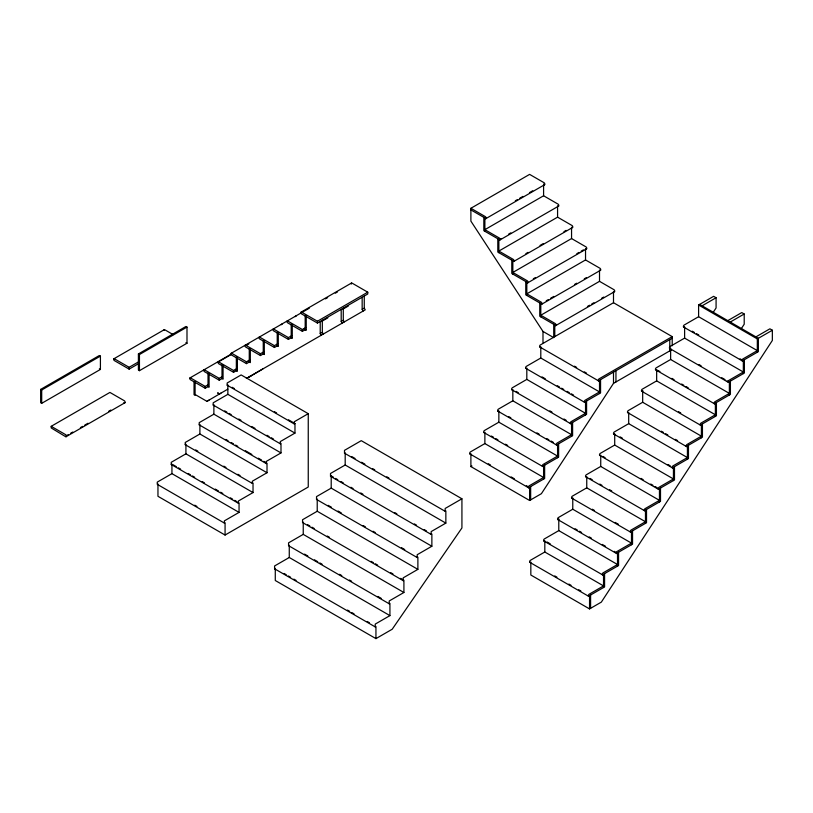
<?xml version="1.0" encoding="UTF-8"?>
<svg xmlns="http://www.w3.org/2000/svg" width="813" height="813" viewBox="0 0 813 813"><rect width="100%" height="100%" fill="white"/><g stroke="black" fill="none" stroke-linecap="round" stroke-linejoin="round"><path stroke-width="1.22" d="M671.406 349.936L613.5 383.37L541.397 493.684L529.609 500.483L470.89 466.581L470.89 453.674M713.306 312.202L716.08 307.964L716.08 297.741L713.631 296.328L698.601 305.007L698.601 316.714L757.32 350.616L742.818 358.99A1.27 0.732 -60 0 0 742.117 360.403A1.27 0.732 -60 0 0 742.818 361.002L743.336 360.708M741.446 328.452L744.21 324.214L744.21 313.991L741.771 312.578L727.787 320.647M195.09 394.498L206.929 401.337L220.892 393.167M262.833 368.95L248.869 377.12L250.973 375.911M40.65 389.407L99.369 355.505L100.416 356.104L100.416 369.427L41.697 403.329L40.65 402.72L40.65 389.407L41.697 390.006L100.416 356.104M113.891 358.777L164.226 329.712M138.403 353.929L185.933 326.48L186.99 327.09L186.99 343.228L139.45 370.677L138.403 370.067L138.403 353.929L139.45 354.529L186.99 327.09M138.972 363.431L129.125 369.122L114.45 360.647A1.108 0.64 60 0 1 113.657 359.285A1.108 0.64 60 0 1 114.45 358.828L129.125 367.303L138.972 361.612M51.189 426.327L65.701 434.701A1.27 0.732 60 0 1 66.402 436.114A1.27 0.732 60 0 1 65.701 436.723L51.189 427.943L51.189 426.327L109.918 392.425L124.419 400.799A1.27 0.732 60 0 1 125.121 402.211A1.27 0.732 60 0 1 124.419 402.821L123.891 402.516M66.26 435.788L68.434 434.538M70.609 433.278L72.784 432.028M80.396 427.628L82.57 426.378M84.745 425.118L88.007 423.238M108.668 411.307L110.842 410.047M66.056 436.733L124.917 402.75M553.724 324.316L553.724 337.639L542.993 331.44L470.89 221.126L470.89 208.28L529.609 174.378L544.121 182.752A1.27 0.732 60 0 1 544.812 184.165A1.27 0.732 60 0 1 544.121 184.775L543.592 184.47M301.145 312.111L351.47 283.056M231.238 353.279L309.286 308.218M325.454 298.879L327.649 297.619M335.302 293.198L337.497 291.928M189.988 377.903L231.573 353.899M246.644 345.19L248.839 343.929M218.301 361.958L231.431 354.377M515.32 200.791L517.495 199.541M519.67 198.281L522.932 196.4M529.456 192.63L532.718 190.75M485.757 218.687L544.619 184.703M249.754 361.734L246.471 363.624L231.796 355.149A1.108 0.64 60 0 1 231.004 353.787A1.108 0.64 60 0 1 231.796 353.33L246.471 361.805L249.754 359.915M263.737 353.655L260.455 355.555L245.77 347.08A1.108 0.64 60 0 1 244.987 345.718A1.108 0.64 60 0 1 245.77 345.261L260.455 353.736L263.737 351.846M277.721 345.586L274.438 347.486L259.754 339.011A1.108 0.64 60 0 1 258.971 337.649A1.108 0.64 60 0 1 259.754 337.192L274.438 345.667L277.721 343.767M291.694 337.517L288.412 339.407L273.737 330.932A1.108 0.64 60 0 1 272.944 329.57A1.108 0.64 60 0 1 273.737 329.123L288.412 337.598L291.694 335.698M305.678 329.438L302.395 331.338L287.721 322.863A1.108 0.64 60 0 1 286.928 321.501A1.108 0.64 60 0 1 287.721 321.044L302.395 329.519L305.678 327.629M317.426 321.247L367.761 292.192L367.761 294.001L317.426 323.066L301.694 313.981A1.108 0.64 60 0 1 300.912 312.619A1.108 0.64 60 0 1 301.694 312.172L317.426 321.247L317.426 323.066M208.514 386.348L205.232 388.248L190.547 379.773A1.108 0.64 60 0 1 189.764 378.411A1.108 0.64 60 0 1 190.547 377.954L205.232 386.429L208.514 384.539M222.488 378.279L219.205 380.169L204.53 371.693A1.108 0.64 60 0 1 203.748 370.332A1.108 0.64 60 0 1 204.53 369.885L219.205 378.36L222.488 376.46M236.827 370.413L233.544 372.303L218.86 363.828A1.108 0.64 60 0 1 218.077 362.466A1.108 0.64 60 0 1 218.86 362.009L233.544 370.484L236.827 368.594M321.369 321.592L327.852 317.853M342.974 309.123L348.371 306.003M558.094 206.167A1.27 0.732 60 0 0 558.795 205.557A1.27 0.732 60 0 0 558.094 204.144L543.592 195.77L484.873 229.673L499.375 238.046A1.27 0.732 60 0 1 500.076 239.459A1.27 0.732 60 0 1 499.375 240.069L498.857 239.764L501.032 238.504M157.956 483.918L157.956 496.296L225.069 535.045L308.249 487.017L308.249 413.675L241.146 374.925L227.162 382.994L227.162 385.199L227.864 384.803L227.864 394.346L294.967 433.095L294.967 423.543L288.473 419.793M321.206 335.251L320.22 333.533L322.324 332.324L322.324 320.241M342.182 323.137L341.196 321.43L343.289 320.21L343.289 308.127M363.157 311.033L362.161 309.316L364.265 308.107L364.265 296.023M218.788 394.376L217.803 392.669L218.799 394.376L227.782 389.193M246.369 378.462L365.25 309.824L364.265 308.107M206.929 401.337L209.022 400.128M227.864 394.346L213.179 402.821L213.179 405.026L280.292 443.776L280.993 443.37L280.993 452.922L266.308 461.398L266.308 463.593L267.01 463.197L267.01 472.739L252.325 481.215L252.325 483.42L253.026 483.013L253.026 492.566L238.351 501.042L238.351 503.247L239.052 502.841L239.052 512.393L224.368 520.869L224.368 523.074L225.069 522.668L225.069 535.045M508.643 234.114L510.818 232.853M213.179 405.026L213.88 404.62L213.88 414.173L280.993 452.922M499.741 240.079L558.602 206.096M213.88 414.173L199.205 422.648L199.205 424.853L266.308 463.593M526.814 282.548L527.342 282.843A1.27 0.732 60 0 0 528.044 282.243A1.27 0.732 60 0 0 527.342 280.831L512.83 272.457L571.559 238.555L571.559 227.254L572.078 227.559A1.27 0.732 60 0 0 572.779 226.949A1.27 0.732 60 0 0 572.078 225.536L557.576 217.162L498.857 251.065L513.359 259.438A1.27 0.732 60 0 1 514.06 260.851A1.27 0.732 60 0 1 513.359 261.461L512.83 261.156M199.205 424.853L199.896 424.447L199.896 434L267.01 472.739M199.896 434L185.222 442.475L185.222 444.681L252.325 483.42M185.222 444.681L185.923 444.274L185.923 453.827L253.026 492.566M525.879 253.615L528.054 252.365M540.015 245.455L543.277 243.575M563.948 231.644L566.122 230.394M513.714 261.461L572.586 227.477M185.923 453.827L171.238 462.302L171.238 464.497L238.351 503.247M171.238 464.497L171.939 464.101L171.939 473.644L239.052 512.393M171.939 473.644L157.255 482.119L157.255 484.324L224.368 523.074M533.338 278.778L535.513 277.518M576.834 253.666L579.008 252.406M581.183 251.156L583.358 249.896M527.698 282.853L586.559 248.869M308.249 413.675L294.276 421.744L294.276 423.949L294.967 423.543M600.045 270.333A1.27 0.732 60 0 0 600.736 269.733A1.27 0.732 60 0 0 600.045 268.32L585.533 259.947L526.814 293.849L541.316 302.223A1.27 0.732 60 0 1 542.017 303.635A1.27 0.732 60 0 1 541.316 304.235L540.797 303.94M294.967 433.095L280.292 441.571L280.292 443.776M546.234 300.8L548.409 299.54M550.584 298.29L553.846 296.399M574.506 284.469L576.681 283.219M584.293 278.818L586.468 277.568M541.682 304.245L600.543 270.262M585.533 402.008L585.014 402.313A1.27 0.732 -60 0 1 584.313 401.703A1.27 0.732 -60 0 1 585.014 400.291L599.516 391.917L540.797 358.015L540.797 346.714L540.269 347.019A1.27 0.732 -60 0 1 539.578 346.409A1.27 0.732 -60 0 1 540.269 344.997L613.5 302.721L613.5 291.42L614.018 291.725A1.27 0.732 60 0 0 614.719 291.125A1.27 0.732 60 0 0 614.018 289.713L599.516 281.339L540.797 315.241L555.299 323.615A1.27 0.732 60 0 1 556.001 325.027A1.27 0.732 60 0 1 555.299 325.627L554.781 325.322M587.403 306.491L589.577 305.241M591.752 303.981L593.927 302.721M601.539 298.33L603.713 297.07M555.665 325.637L614.526 291.654M344.488 453.176L345.19 452.77L345.19 465.006L445.849 523.115L445.849 510.889L445.148 511.296L344.488 453.176L344.488 450.351L361.267 440.666L461.926 498.786L461.926 527.952L392.201 629.232L375.941 638.622L275.282 580.502L275.282 568.389L274.581 568.795L274.581 565.97L289.265 557.494L389.925 615.614L389.925 603.388L389.224 603.795L288.564 545.675L288.564 542.85L303.239 534.375L403.909 592.494L403.909 580.258L403.207 580.665L302.548 522.546L302.548 519.731L317.222 511.255L417.882 569.364L417.882 557.139L417.191 557.545L316.521 499.426L316.521 496.601L331.206 488.125L431.866 546.245L431.866 534.009L431.164 534.415L330.505 476.296L330.505 473.481L345.19 465.006M330.505 476.296L331.206 475.9L333.391 477.16M540.797 358.015L526.296 366.389A1.27 0.732 -60 0 0 525.594 367.801A1.27 0.732 -60 0 0 526.296 368.411M316.521 499.426L317.222 499.019L317.222 511.255M571.559 423.4L571.031 423.705A1.27 0.732 -60 0 1 570.33 423.095A1.27 0.732 -60 0 1 571.031 421.683L585.533 413.309L526.814 379.407L512.312 387.781A1.27 0.732 -60 0 0 511.611 389.193A1.27 0.732 -60 0 0 512.312 389.803L512.83 389.498L512.83 400.799L571.559 434.701L557.047 443.075A1.27 0.732 -60 0 0 556.346 444.487A1.27 0.732 -60 0 0 557.047 445.097L557.576 444.792M512.83 400.799L498.328 409.173A1.27 0.732 -60 0 0 497.627 410.585A1.27 0.732 -60 0 0 498.328 411.195L498.857 410.89L498.857 422.191L557.576 456.093L543.064 464.467A1.27 0.732 -60 0 0 542.373 465.879A1.27 0.732 -60 0 0 543.064 466.479L543.592 466.184M498.857 422.191L484.345 430.565A1.27 0.732 -60 0 0 483.654 431.977A1.27 0.732 -60 0 0 484.345 432.577L484.873 432.282L484.873 443.583L543.592 477.485L529.09 485.859A1.27 0.732 -60 0 0 528.389 487.272A1.27 0.732 -60 0 0 529.09 487.871L529.609 487.576M702.097 305.81L716.08 297.741M288.564 545.675L289.265 545.269M698.601 316.714L684.099 325.088A1.27 0.732 -60 0 0 683.398 326.501A1.27 0.732 -60 0 0 684.099 327.1M484.873 443.583L470.371 451.957A1.27 0.732 -60 0 0 469.67 453.369A1.27 0.732 -60 0 0 470.371 453.969M672.219 345.728L672.219 336.623L598.988 378.899A1.27 0.732 -60 0 0 598.297 380.311A1.27 0.732 -60 0 0 598.988 380.921L599.516 380.616M672.219 338.238L599.516 380.22L599.516 393.533M727.188 380.84L729.363 382.09L728.834 382.395A1.27 0.732 -60 0 1 728.133 381.795A1.27 0.732 -60 0 1 728.834 380.382L743.336 372.008L684.617 338.106L670.115 346.48A1.27 0.732 -60 0 0 669.414 347.893A1.27 0.732 -60 0 0 670.115 348.492M470.89 466.581L471.936 465.981M730.237 322.06L744.21 313.991M715.379 403.482L714.851 403.787A1.27 0.732 -60 0 1 714.149 403.187A1.27 0.732 -60 0 1 714.851 401.774L729.363 393.39L670.634 359.498L656.132 367.872A1.27 0.732 -60 0 0 655.43 369.285A1.27 0.732 -60 0 0 656.132 369.885L659.922 371.47M701.395 424.874L700.867 425.179A1.27 0.732 -60 0 1 700.176 424.569A1.27 0.732 -60 0 1 700.867 423.156L715.379 414.782L656.66 380.88L642.148 389.254A1.27 0.732 -60 0 0 641.457 390.667A1.27 0.732 -60 0 0 642.148 391.277L642.677 390.972M461.926 498.786L445.148 508.471L445.148 511.296M687.412 446.266L686.894 446.571A1.27 0.732 -60 0 1 686.192 445.961A1.27 0.732 -60 0 1 686.894 444.548L701.395 436.175L642.677 402.272L628.175 410.646A1.27 0.732 -60 0 0 627.473 412.059A1.27 0.732 -60 0 0 628.175 412.669M755.917 336.887L769.901 328.818L772.35 330.23L772.35 340.454L601.335 602.118L589.547 608.917L530.828 575.015L530.828 562.098L530.3 562.403A1.27 0.732 -60 0 1 529.609 561.793A1.27 0.732 -60 0 1 530.3 560.381L544.812 552.007L603.531 585.909L589.029 594.283A1.27 0.732 -60 0 0 588.327 595.695A1.27 0.732 -60 0 0 589.029 596.305L589.547 596M698.601 305.007L757.32 338.909L772.35 330.23M445.849 523.115L431.164 531.59L431.164 534.415M673.438 467.658L672.91 467.963A1.27 0.732 -60 0 1 672.209 467.353A1.27 0.732 -60 0 1 672.91 465.94L687.412 457.567L628.693 423.664L614.191 432.038A1.27 0.732 -60 0 0 613.49 433.451A1.27 0.732 -60 0 0 614.191 434.061L614.709 433.756L614.709 445.057L673.438 478.959L658.926 487.333A1.27 0.732 -60 0 0 658.225 488.745A1.27 0.732 -60 0 0 658.926 489.355L659.455 489.05M431.866 546.245L417.191 554.72L417.191 557.545M614.709 445.057L600.207 453.43A1.27 0.732 -60 0 0 599.506 454.843A1.27 0.732 -60 0 0 600.207 455.453M417.882 569.364L403.207 577.84L403.207 580.665M645.471 510.442L644.953 510.737A1.27 0.732 -60 0 1 644.252 510.137A1.27 0.732 -60 0 1 644.953 508.725L659.455 500.351L600.736 466.449L586.224 474.822A1.27 0.732 -60 0 0 585.533 476.235A1.27 0.732 -60 0 0 586.224 476.835L586.752 476.54L586.752 487.841L645.471 521.743L630.969 530.117A1.27 0.732 -60 0 0 630.268 531.529A1.27 0.732 -60 0 0 630.969 532.129L631.488 531.824M403.909 592.494L389.224 600.97L389.224 603.795M586.752 487.841L572.25 496.215A1.27 0.732 -60 0 0 571.549 497.627A1.27 0.732 -60 0 0 572.25 498.227L572.769 497.932L572.769 509.233L631.488 543.135L616.986 551.509A1.27 0.732 -60 0 0 616.284 552.921A1.27 0.732 -60 0 0 616.986 553.521L617.514 553.216L614.252 551.336M572.769 509.233L558.267 517.607A1.27 0.732 -60 0 0 557.566 519.019A1.27 0.732 -60 0 0 558.267 519.619L558.785 519.314M389.925 615.614L375.24 624.089L375.24 626.914L375.941 626.508L375.941 638.622M603.531 574.608L603.002 574.913A1.27 0.732 -60 0 1 602.301 574.303A1.27 0.732 -60 0 1 603.002 572.891L617.514 564.517L558.785 530.615L544.283 538.989A1.27 0.732 -60 0 0 543.582 540.401A1.27 0.732 -60 0 0 544.283 541.011M699.647 304.397L758.366 338.299L758.366 351.623L743.336 360.301L743.336 373.614M571.559 238.555L586.061 246.928A1.27 0.732 60 0 1 586.762 248.341A1.27 0.732 60 0 1 586.061 248.941L585.533 248.646L585.533 259.947M692.229 331.196L694.404 332.456M696.578 333.706L698.753 334.966M740.074 358.818L742.249 360.078M683.591 327.029L742.452 361.013M470.89 208.28L485.402 216.654A1.27 0.732 60 0 1 486.093 218.067A1.27 0.732 60 0 1 485.402 218.677L484.873 218.372M470.89 209.896L484.873 217.965L484.873 231.288M613.5 302.721L672.219 336.623M698.916 364.519L701.091 365.769M721.751 377.699L725.013 379.58M669.607 348.421L728.478 382.405M671.884 378.37L674.058 379.63M681.67 384.021L683.845 385.281M686.02 386.531L688.194 387.791M655.634 369.813L714.495 403.797M678.56 411.693L680.735 412.943M641.65 391.205L700.511 425.189M574.506 366.175L576.681 367.435M584.293 371.826L586.468 373.086M539.771 346.948L598.632 380.931M661.315 431.195L663.489 432.455M665.664 433.715L667.839 434.965M675.451 439.366L677.625 440.616M627.666 412.598L686.528 446.581M542.037 376.897L545.299 378.777M557.261 385.687L559.435 386.937M561.61 388.197L563.785 389.457M567.047 391.338L569.222 392.588M571.397 393.848L573.572 395.108M525.787 368.34L584.649 402.323M620.146 436.896L622.321 438.146M668.001 464.518L670.176 465.778M613.683 433.99L672.554 467.973M367.761 292.192L352.029 283.107A1.108 0.64 60 0 0 351.348 284.072M516.092 391.378L518.267 392.638M549.812 410.839L551.986 412.1M563.948 419.01L566.122 420.26M511.804 389.732L570.665 423.715M602.911 456.398L605.085 457.658M640.969 478.379L643.144 479.629M650.756 484.03L652.93 485.28M655.105 486.54L657.28 487.79M599.709 455.371L658.571 489.355M508.643 416.541L510.818 417.791M536.915 432.862L539.09 434.122M546.702 438.512L548.877 439.772M551.051 441.022L553.226 442.282M497.83 411.114L556.692 445.097M590.014 478.42L592.189 479.68M599.801 484.07L601.976 485.331M609.587 489.721L611.762 490.981M585.726 476.764L644.587 510.747M491.398 436.042L493.572 437.303M495.747 438.553L497.922 439.813M505.534 444.203L507.708 445.463M483.847 432.506L542.708 466.489M304.092 329.082L306.237 330.332L306.237 315.8M592.342 509.233L594.516 510.483M615.177 522.413L618.439 524.294M571.742 498.156L630.603 532.139M488.288 463.715L490.463 464.975M511.123 476.896L514.385 478.786M526.346 485.686L528.521 486.946M469.863 453.898L528.724 487.881M575.106 528.735L577.281 529.995M579.456 531.245L581.63 532.505M589.242 536.895L591.417 538.155M602.291 544.425L605.553 546.316M557.759 519.548L616.63 553.531M248.158 361.368L250.313 362.618L250.313 348.96M546.986 541.966L550.249 543.846M543.785 540.94L602.646 574.923M235.333 370.108L237.386 371.297L237.386 357.639M173.169 334.61L164.785 329.773A1.108 0.64 60 0 0 164.023 330.474M185.933 342.629L186.99 343.228M232.193 387.303L234.357 388.553M274.408 411.673L276.572 412.923M351.755 456.56L355.037 458.461M361.602 462.251L364.885 464.142M372.537 468.562L374.732 469.823M386.764 476.774L388.949 478.044M227.162 385.199L294.276 423.949M554.751 575.909L556.925 577.169M568.887 584.069L571.061 585.33M578.673 589.72L580.848 590.98M529.802 562.332L588.663 596.315M224.703 410.87L226.868 412.12M229.032 413.37L231.197 414.62M238.778 419L240.943 420.25M251.766 426.5L255.018 428.37M266.918 435.25L269.083 436.5M271.247 437.74L273.412 438.99M335.586 478.42L337.771 479.69M341.054 481.581L343.238 482.841M350.901 487.261L353.086 488.532M360.748 492.952L362.933 494.213M394.671 512.536L396.856 513.796M414.366 523.907L416.551 525.168M424.213 529.588L426.398 530.859M225.882 439.447L228.047 440.697M231.288 442.567L233.453 443.817M235.618 445.067L237.782 446.317M245.363 450.697L251.857 454.447M258.351 458.197L261.593 460.067M263.758 461.317L265.922 462.567M99.369 368.817L100.416 369.427M328.167 505.34L331.45 507.231M338.015 511.021L341.297 512.922M363.177 525.554L365.362 526.814M373.025 531.235L375.21 532.505M401.47 547.657L404.752 549.558M195.659 449.894L197.823 451.144M223.799 466.144L225.973 467.394M237.874 474.274L240.038 475.524M307.619 524.67L309.804 525.94M311.999 527.2L314.184 528.46M327.314 536.041L329.499 537.302M371.084 561.316L373.269 562.576M375.454 563.836L377.649 565.096M390.779 572.677L392.964 573.948M400.626 578.368L402.811 579.628M173.017 464.721L176.269 466.601M178.433 467.851L180.598 469.101M188.179 473.471L190.344 474.721M192.508 475.971L194.673 477.221M202.244 481.591L204.409 482.841M215.232 489.091L218.484 490.971M220.648 492.221L222.813 493.471M230.384 497.841L232.548 499.091M234.713 500.341L236.878 501.591M304.58 554.11L307.863 556.011M314.428 559.801L317.71 561.692M319.895 562.962L322.09 564.222M339.59 574.324L341.785 575.594M349.438 580.015L351.633 581.275M377.893 596.437L381.175 598.338M194.754 505.168L196.929 506.418M284.032 573.45L286.227 574.71M288.412 575.97L290.597 577.24M293.879 579.13L296.074 580.401M347.497 610.085L349.681 611.346M351.877 612.616L354.062 613.876M367.191 621.457L369.376 622.717M274.581 568.795L375.24 626.914M343.289 320.21L344.275 321.928M322.324 332.324L323.31 334.031M757.32 338.909L757.32 352.232M744.393 359.692L744.393 373.015L729.363 381.693L729.363 395.006M730.409 381.084L730.409 394.407L715.379 403.085L715.379 416.398M716.426 402.476L716.426 415.799L701.395 424.467L701.395 437.79M702.442 423.868L702.442 437.181L687.412 445.859L687.412 459.182M688.469 445.26L688.469 458.573L673.438 467.251L673.438 480.574M684.617 326.806L684.617 338.106M674.485 466.652L674.485 479.965L659.455 488.643L659.455 501.967M670.634 348.188L670.634 359.498M669.77 339.651L669.77 350.881M660.502 488.034L660.502 501.357L645.471 510.036L645.471 523.359M656.66 369.58L656.66 380.88M646.518 509.426L646.518 522.749L631.488 531.428L631.488 544.74M642.677 390.575L642.677 402.272M632.544 530.818L632.544 544.141L617.514 552.82L617.514 566.133M628.693 412.364L628.693 423.664M618.561 552.21L618.561 565.533L603.531 574.212L603.531 587.525M615.949 370.728L615.949 381.958M613.5 372.141L613.5 383.37M604.577 573.602L604.577 586.925L589.547 595.594L589.547 608.917M600.736 455.148L600.736 466.449M600.563 379.61L600.563 392.933L585.533 401.602L585.533 414.925M599.516 270.038L599.516 281.339M590.594 594.994L590.594 608.307M586.58 401.002L586.58 414.315L571.559 422.994L571.559 436.317M572.606 422.394L572.606 435.707L557.576 444.386L557.576 457.709M558.785 518.918L558.785 530.615M558.622 443.786L558.622 457.099L543.592 465.778L543.592 479.101M557.576 205.862L557.576 217.162M554.781 336.623L554.781 324.926L539.751 316.247L539.751 302.924M544.812 540.706L544.812 552.007M544.639 465.168L544.639 478.491L529.609 487.17L529.609 500.483M543.592 184.063L543.592 195.77M542.993 331.44L542.993 342.659M540.797 316.846L540.797 303.534L525.767 294.855L525.767 281.532M530.655 486.56L530.655 499.883M526.814 295.465L526.814 282.141L511.784 273.463L511.784 260.15M526.814 368.106L526.814 379.407M512.83 274.072L512.83 260.749L497.8 252.071L497.8 238.758M498.857 252.68L498.857 239.357L483.826 230.679L483.826 217.366M362.161 297.233L362.161 309.316M341.196 309.346L341.196 321.43M331.206 475.9L331.206 488.125M320.22 321.45L320.22 333.533M305.19 315.19L305.19 329.722M303.239 522.149L303.239 534.375M302.395 329.519L302.395 331.338M292.263 324.743L292.263 338.401L291.217 337.791L291.217 324.133M289.265 546.488L289.265 557.494M288.412 337.598L288.412 339.407M278.28 332.812L278.28 346.47L277.233 345.871L277.233 332.212M274.438 345.667L274.438 347.486M264.296 340.881L264.296 354.549L263.249 353.94L263.249 340.281M260.455 353.736L260.455 355.555M249.266 348.35L249.266 362.009M246.471 361.805L246.471 363.624M236.339 357.029L236.339 370.687M233.544 370.484L233.544 372.303M223.057 365.504L223.057 379.163L222.01 378.563L222.01 364.895M219.205 378.36L219.205 380.169M209.073 373.574L209.073 387.242L208.026 386.632L208.026 372.974M205.232 386.429L205.232 388.248M195.09 381.521L195.09 395.311L194.043 394.701L194.043 382.283M139.45 354.529L139.45 370.677M129.125 367.303L129.125 369.122M41.697 390.006L41.697 403.329M281.339 324.733A1.108 0.64 60 0 1 282.121 324.275M295.322 316.653A1.108 0.64 60 0 1 296.105 316.206"/></g></svg>
